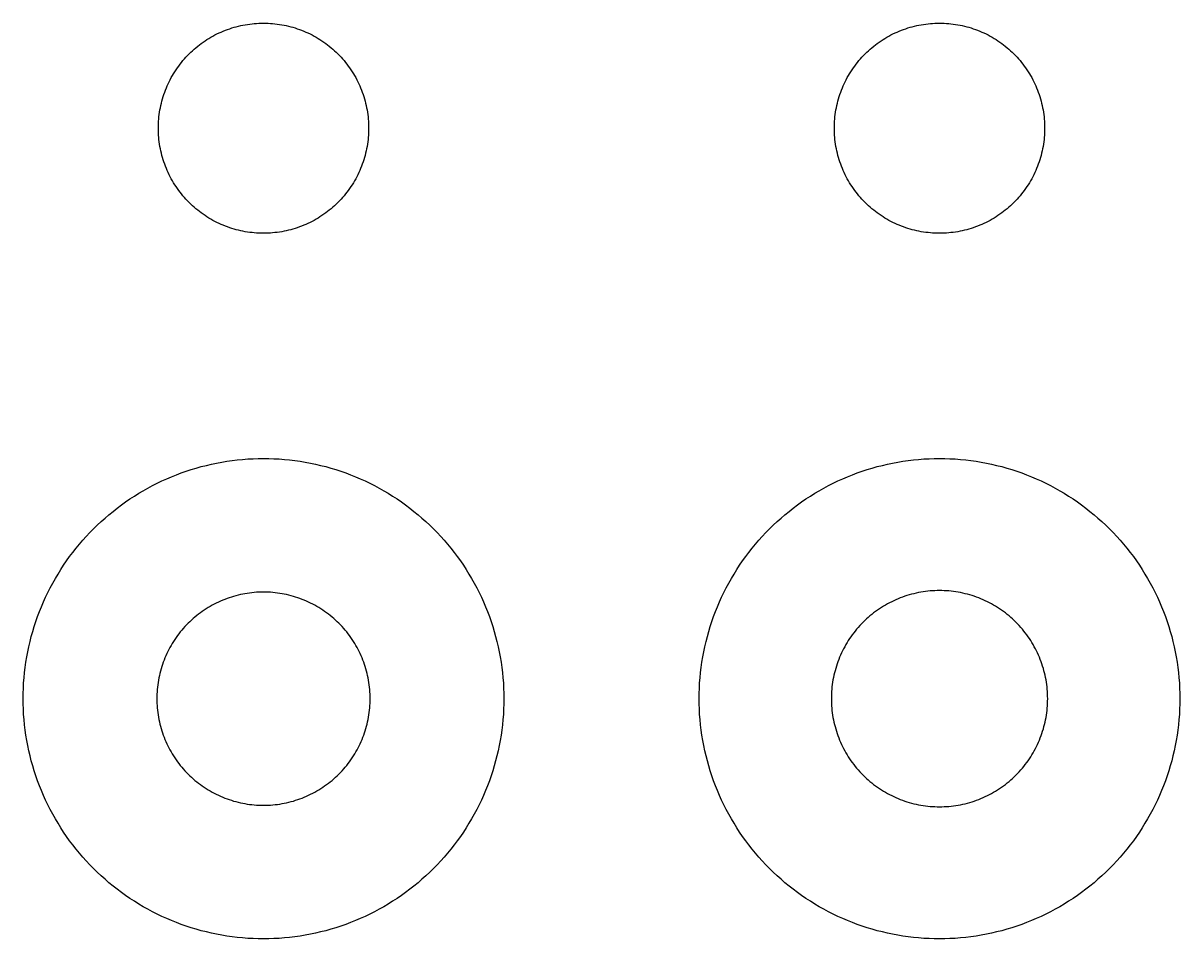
# Model space of a CAD drawing. Header units: millimetres. Extents: x 2 to 169, y 2 to 63.
# Drawn here: x 2 to 79, y 2 to 63 of the extents above; entities that cross this region are included whole.
import ezdxf

# ---------------------------------------------------------------- set-up
doc = ezdxf.new("R2010")
doc.units = ezdxf.units.MM
doc.layers.add('CUT', color=7, linetype='CONTINUOUS')

msp = doc.modelspace()

# ---------------------------------------------------------------- linework, layer by layer
at = {"layer": 'CUT'}
for points in [[(25, 56), (24.998, 55.847), (24.993, 55.695), (24.985, 55.542), (24.973, 55.39), (24.958, 55.238), (24.94, 55.086), (24.919, 54.935), (24.894, 54.784), (24.865, 54.634), (24.834, 54.485), (24.799, 54.336), (24.761, 54.188), (24.72, 54.041), (24.676, 53.895), (24.629, 53.75), (24.578, 53.606), (24.524, 53.463), (24.467, 53.321), (24.407, 53.181), (24.344, 53.042), (24.278, 52.904), (24.209, 52.768), (24.137, 52.633), (24.062, 52.5), (23.984, 52.369), (23.904, 52.239), (23.82, 52.111), (23.734, 51.985), (23.645, 51.861), (23.553, 51.739), (23.459, 51.619), (23.362, 51.5), (23.263, 51.385), (23.161, 51.271), (23.057, 51.159), (22.95, 51.05), (22.841, 50.943), (22.729, 50.839), (22.615, 50.737), (22.5, 50.638), (22.381, 50.541), (22.261, 50.447), (22.139, 50.355), (22.015, 50.266), (21.889, 50.18), (21.761, 50.096), (21.631, 50.016), (21.5, 49.938), (21.367, 49.863), (21.232, 49.791), (21.096, 49.722), (20.958, 49.656), (20.819, 49.593), (20.679, 49.533), (20.537, 49.476), (20.394, 49.422), (20.25, 49.371), (20.105, 49.324), (19.959, 49.28), (19.812, 49.239), (19.664, 49.201), (19.515, 49.166), (19.366, 49.135), (19.216, 49.106), (19.065, 49.081), (18.914, 49.06), (18.762, 49.042), (18.61, 49.027), (18.458, 49.015), (18.305, 49.007), (18.153, 49.002), (18, 49), (17.847, 49.002), (17.695, 49.007), (17.542, 49.015), (17.39, 49.027), (17.238, 49.042), (17.086, 49.06), (16.935, 49.081), (16.784, 49.106), (16.634, 49.135), (16.485, 49.166), (16.336, 49.201), (16.188, 49.239), (16.041, 49.28), (15.895, 49.324), (15.75, 49.371), (15.606, 49.422), (15.463, 49.476), (15.321, 49.533), (15.181, 49.593), (15.042, 49.656), (14.904, 49.722), (14.768, 49.791), (14.633, 49.863), (14.5, 49.938), (14.369, 50.016), (14.239, 50.096), (14.111, 50.18), (13.985, 50.266), (13.861, 50.355), (13.739, 50.447), (13.619, 50.541), (13.5, 50.638), (13.385, 50.737), (13.271, 50.839), (13.159, 50.943), (13.05, 51.05), (12.943, 51.159), (12.839, 51.271), (12.737, 51.385), (12.638, 51.5), (12.541, 51.619), (12.447, 51.739), (12.355, 51.861), (12.266, 51.985), (12.18, 52.111), (12.096, 52.239), (12.016, 52.369), (11.938, 52.5), (11.863, 52.633), (11.791, 52.768), (11.722, 52.904), (11.656, 53.042), (11.593, 53.181), (11.533, 53.321), (11.476, 53.463), (11.422, 53.606), (11.371, 53.75), (11.324, 53.895), (11.28, 54.041), (11.239, 54.188), (11.201, 54.336), (11.166, 54.485), (11.135, 54.634), (11.106, 54.784), (11.081, 54.935), (11.06, 55.086), (11.042, 55.238), (11.027, 55.39), (11.015, 55.542), (11.007, 55.695), (11.002, 55.847), (11, 56), (11.002, 56.153), (11.007, 56.305), (11.015, 56.458), (11.027, 56.61), (11.042, 56.762), (11.06, 56.914), (11.081, 57.065), (11.106, 57.216), (11.135, 57.366), (11.166, 57.515), (11.201, 57.664), (11.239, 57.812), (11.28, 57.959), (11.324, 58.105), (11.371, 58.25), (11.422, 58.394), (11.476, 58.537), (11.533, 58.679), (11.593, 58.819), (11.656, 58.958), (11.722, 59.096), (11.791, 59.232), (11.863, 59.367), (11.938, 59.5), (12.016, 59.631), (12.096, 59.761), (12.18, 59.889), (12.266, 60.015), (12.355, 60.139), (12.447, 60.261), (12.541, 60.381), (12.638, 60.5), (12.737, 60.615), (12.839, 60.729), (12.943, 60.841), (13.05, 60.95), (13.159, 61.057), (13.271, 61.161), (13.385, 61.263), (13.5, 61.362), (13.619, 61.459), (13.739, 61.553), (13.861, 61.645), (13.985, 61.734), (14.111, 61.82), (14.239, 61.904), (14.369, 61.984), (14.5, 62.062), (14.633, 62.137), (14.768, 62.209), (14.904, 62.278), (15.042, 62.344), (15.181, 62.407), (15.321, 62.467), (15.463, 62.524), (15.606, 62.578), (15.75, 62.629), (15.895, 62.676), (16.041, 62.72), (16.188, 62.761), (16.336, 62.799), (16.485, 62.834), (16.634, 62.865), (16.784, 62.894), (16.935, 62.919), (17.086, 62.94), (17.238, 62.958), (17.39, 62.973), (17.542, 62.985), (17.695, 62.993), (17.847, 62.998), (18, 63), (18.153, 62.998), (18.305, 62.993), (18.458, 62.985), (18.61, 62.973), (18.762, 62.958), (18.914, 62.94), (19.065, 62.919), (19.216, 62.894), (19.366, 62.865), (19.515, 62.834), (19.664, 62.799), (19.812, 62.761), (19.959, 62.72), (20.105, 62.676), (20.25, 62.629), (20.394, 62.578), (20.537, 62.524), (20.679, 62.467), (20.819, 62.407), (20.958, 62.344), (21.096, 62.278), (21.232, 62.209), (21.367, 62.137), (21.5, 62.062), (21.631, 61.984), (21.761, 61.904), (21.889, 61.82), (22.015, 61.734), (22.139, 61.645), (22.261, 61.553), (22.381, 61.459), (22.5, 61.362), (22.615, 61.263), (22.729, 61.161), (22.841, 61.057), (22.95, 60.95), (23.057, 60.841), (23.161, 60.729), (23.263, 60.615), (23.362, 60.5), (23.459, 60.381), (23.553, 60.261), (23.645, 60.139), (23.734, 60.015), (23.82, 59.889), (23.904, 59.761), (23.984, 59.631), (24.062, 59.5), (24.137, 59.367), (24.209, 59.232), (24.278, 59.096), (24.344, 58.958), (24.407, 58.819), (24.467, 58.679), (24.524, 58.537), (24.578, 58.394), (24.629, 58.25), (24.676, 58.105), (24.72, 57.959), (24.761, 57.812), (24.799, 57.664), (24.834, 57.515), (24.865, 57.366), (24.894, 57.216), (24.919, 57.065), (24.94, 56.914), (24.958, 56.762), (24.973, 56.61), (24.985, 56.458), (24.993, 56.305), (24.998, 56.153), (25, 56)], [(70, 56), (69.998, 55.847), (69.993, 55.695), (69.985, 55.542), (69.973, 55.39), (69.958, 55.238), (69.94, 55.086), (69.919, 54.935), (69.894, 54.784), (69.865, 54.634), (69.834, 54.485), (69.799, 54.336), (69.761, 54.188), (69.72, 54.041), (69.676, 53.895), (69.629, 53.75), (69.578, 53.606), (69.524, 53.463), (69.467, 53.321), (69.407, 53.181), (69.344, 53.042), (69.278, 52.904), (69.209, 52.768), (69.137, 52.633), (69.062, 52.5), (68.984, 52.369), (68.904, 52.239), (68.82, 52.111), (68.734, 51.985), (68.645, 51.861), (68.553, 51.739), (68.459, 51.619), (68.362, 51.5), (68.263, 51.385), (68.161, 51.271), (68.057, 51.159), (67.95, 51.05), (67.841, 50.943), (67.729, 50.839), (67.615, 50.737), (67.5, 50.638), (67.381, 50.541), (67.261, 50.447), (67.139, 50.355), (67.015, 50.266), (66.889, 50.18), (66.761, 50.096), (66.631, 50.016), (66.5, 49.938), (66.367, 49.863), (66.232, 49.791), (66.096, 49.722), (65.958, 49.656), (65.819, 49.593), (65.679, 49.533), (65.537, 49.476), (65.394, 49.422), (65.25, 49.371), (65.105, 49.324), (64.959, 49.28), (64.812, 49.239), (64.664, 49.201), (64.515, 49.166), (64.366, 49.135), (64.216, 49.106), (64.065, 49.081), (63.914, 49.06), (63.762, 49.042), (63.61, 49.027), (63.458, 49.015), (63.305, 49.007), (63.153, 49.002), (63, 49), (62.847, 49.002), (62.695, 49.007), (62.542, 49.015), (62.39, 49.027), (62.238, 49.042), (62.086, 49.06), (61.935, 49.081), (61.784, 49.106), (61.634, 49.135), (61.485, 49.166), (61.336, 49.201), (61.188, 49.239), (61.041, 49.28), (60.895, 49.324), (60.75, 49.371), (60.606, 49.422), (60.463, 49.476), (60.321, 49.533), (60.181, 49.593), (60.042, 49.656), (59.904, 49.722), (59.768, 49.791), (59.633, 49.863), (59.5, 49.938), (59.369, 50.016), (59.239, 50.096), (59.111, 50.18), (58.985, 50.266), (58.861, 50.355), (58.739, 50.447), (58.619, 50.541), (58.5, 50.638), (58.385, 50.737), (58.271, 50.839), (58.159, 50.943), (58.05, 51.05), (57.943, 51.159), (57.839, 51.271), (57.737, 51.385), (57.638, 51.5), (57.541, 51.619), (57.447, 51.739), (57.355, 51.861), (57.266, 51.985), (57.18, 52.111), (57.096, 52.239), (57.016, 52.369), (56.938, 52.5), (56.863, 52.633), (56.791, 52.768), (56.722, 52.904), (56.656, 53.042), (56.593, 53.181), (56.533, 53.321), (56.476, 53.463), (56.422, 53.606), (56.371, 53.75), (56.324, 53.895), (56.28, 54.041), (56.239, 54.188), (56.201, 54.336), (56.166, 54.485), (56.135, 54.634), (56.106, 54.784), (56.081, 54.935), (56.06, 55.086), (56.042, 55.238), (56.027, 55.39), (56.015, 55.542), (56.007, 55.695), (56.002, 55.847), (56, 56), (56.002, 56.153), (56.007, 56.305), (56.015, 56.458), (56.027, 56.61), (56.042, 56.762), (56.06, 56.914), (56.081, 57.065), (56.106, 57.216), (56.135, 57.366), (56.166, 57.515), (56.201, 57.664), (56.239, 57.812), (56.28, 57.959), (56.324, 58.105), (56.371, 58.25), (56.422, 58.394), (56.476, 58.537), (56.533, 58.679), (56.593, 58.819), (56.656, 58.958), (56.722, 59.096), (56.791, 59.232), (56.863, 59.367), (56.938, 59.5), (57.016, 59.631), (57.096, 59.761), (57.18, 59.889), (57.266, 60.015), (57.355, 60.139), (57.447, 60.261), (57.541, 60.381), (57.638, 60.5), (57.737, 60.615), (57.839, 60.729), (57.943, 60.841), (58.05, 60.95), (58.159, 61.057), (58.271, 61.161), (58.385, 61.263), (58.5, 61.362), (58.619, 61.459), (58.739, 61.553), (58.861, 61.645), (58.985, 61.734), (59.111, 61.82), (59.239, 61.904), (59.369, 61.984), (59.5, 62.062), (59.633, 62.137), (59.768, 62.209), (59.904, 62.278), (60.042, 62.344), (60.181, 62.407), (60.321, 62.467), (60.463, 62.524), (60.606, 62.578), (60.75, 62.629), (60.895, 62.676), (61.041, 62.72), (61.188, 62.761), (61.336, 62.799), (61.485, 62.834), (61.634, 62.865), (61.784, 62.894), (61.935, 62.919), (62.086, 62.94), (62.238, 62.958), (62.39, 62.973), (62.542, 62.985), (62.695, 62.993), (62.847, 62.998), (63, 63), (63.153, 62.998), (63.305, 62.993), (63.458, 62.985), (63.61, 62.973), (63.762, 62.958), (63.914, 62.94), (64.065, 62.919), (64.216, 62.894), (64.366, 62.865), (64.515, 62.834), (64.664, 62.799), (64.812, 62.761), (64.959, 62.72), (65.105, 62.676), (65.25, 62.629), (65.394, 62.578), (65.537, 62.524), (65.679, 62.467), (65.819, 62.407), (65.958, 62.344), (66.096, 62.278), (66.232, 62.209), (66.367, 62.137), (66.5, 62.062), (66.631, 61.984), (66.761, 61.904), (66.889, 61.82), (67.015, 61.734), (67.139, 61.645), (67.261, 61.553), (67.381, 61.459), (67.5, 61.362), (67.615, 61.263), (67.729, 61.161), (67.841, 61.057), (67.95, 60.95), (68.057, 60.841), (68.161, 60.729), (68.263, 60.615), (68.362, 60.5), (68.459, 60.381), (68.553, 60.261), (68.645, 60.139), (68.734, 60.015), (68.82, 59.889), (68.904, 59.761), (68.984, 59.631), (69.062, 59.5), (69.137, 59.367), (69.209, 59.232), (69.278, 59.096), (69.344, 58.958), (69.407, 58.819), (69.467, 58.679), (69.524, 58.537), (69.578, 58.394), (69.629, 58.25), (69.676, 58.105), (69.72, 57.959), (69.761, 57.812), (69.799, 57.664), (69.834, 57.515), (69.865, 57.366), (69.894, 57.216), (69.919, 57.065), (69.94, 56.914), (69.958, 56.762), (69.973, 56.61), (69.985, 56.458), (69.993, 56.305), (69.998, 56.153), (70, 56)], [(33.996, 17.651), (33.985, 17.302), (33.966, 16.954), (33.939, 16.606), (33.905, 16.258), (33.863, 15.912), (33.814, 15.566), (33.757, 15.222), (33.693, 14.879), (33.621, 14.537), (33.541, 14.197), (33.455, 13.859), (33.361, 13.523), (33.259, 13.189), (33.151, 12.857), (33.035, 12.528), (32.912, 12.201), (32.782, 11.877), (32.645, 11.556), (32.501, 11.238), (32.35, 10.923), (32.192, 10.612), (32.028, 10.304), (31.856, 10), (31.679, 9.7), (31.494, 9.403), (31.304, 9.111), (31.106, 8.823), (30.903, 8.539), (30.694, 8.26), (30.478, 7.985), (30.257, 7.715), (30.029, 7.45), (29.796, 7.191), (29.558, 6.936), (29.314, 6.686), (29.064, 6.442), (28.809, 6.204), (28.55, 5.971), (28.285, 5.743), (28.015, 5.522), (27.74, 5.306), (27.461, 5.097), (27.177, 4.894), (26.889, 4.696), (26.597, 4.506), (26.3, 4.321), (26, 4.144), (25.696, 3.972), (25.388, 3.808), (25.077, 3.65), (24.762, 3.499), (24.444, 3.355), (24.123, 3.218), (23.799, 3.088), (23.472, 2.965), (23.143, 2.849), (22.811, 2.741), (22.477, 2.639), (22.141, 2.545), (21.803, 2.459), (21.463, 2.379), (21.121, 2.307), (20.778, 2.243), (20.434, 2.186), (20.088, 2.137), (19.742, 2.095), (19.394, 2.061), (19.046, 2.034), (18.698, 2.015), (18.349, 2.004), (18, 2), (17.651, 2.004), (17.302, 2.015), (16.954, 2.034), (16.606, 2.061), (16.258, 2.095), (15.912, 2.137), (15.566, 2.186), (15.222, 2.243), (14.879, 2.307), (14.537, 2.379), (14.197, 2.459), (13.859, 2.545), (13.523, 2.639), (13.189, 2.741), (12.857, 2.849), (12.528, 2.965), (12.201, 3.088), (11.877, 3.218), (11.556, 3.355), (11.238, 3.499), (10.923, 3.65), (10.612, 3.808), (10.304, 3.972), (10, 4.144), (9.7, 4.321), (9.403, 4.506), (9.111, 4.696), (8.823, 4.894), (8.539, 5.097), (8.26, 5.306), (7.985, 5.522), (7.715, 5.743), (7.45, 5.971), (7.191, 6.204), (6.936, 6.442), (6.686, 6.686), (6.442, 6.936), (6.204, 7.191), (5.971, 7.45), (5.743, 7.715), (5.522, 7.985), (5.306, 8.26), (5.097, 8.539), (4.894, 8.823), (4.696, 9.111), (4.506, 9.403), (4.321, 9.7), (4.144, 10), (3.972, 10.304), (3.808, 10.612), (3.65, 10.923), (3.499, 11.238), (3.355, 11.556), (3.218, 11.877), (3.088, 12.201), (2.965, 12.528), (2.849, 12.857), (2.741, 13.189), (2.639, 13.523), (2.545, 13.859), (2.459, 14.197), (2.379, 14.537), (2.307, 14.879), (2.243, 15.222), (2.186, 15.566), (2.137, 15.912), (2.095, 16.258), (2.061, 16.606), (2.034, 16.954), (2.015, 17.302), (2.004, 17.651), (2, 18), (2.004, 18.349), (2.015, 18.698), (2.034, 19.046), (2.061, 19.394), (2.095, 19.742), (2.137, 20.088), (2.186, 20.434), (2.243, 20.778), (2.307, 21.121), (2.379, 21.463), (2.459, 21.803), (2.545, 22.141), (2.639, 22.477), (2.741, 22.811), (2.849, 23.143), (2.965, 23.472), (3.088, 23.799), (3.218, 24.123), (3.355, 24.444), (3.499, 24.762), (3.65, 25.077), (3.808, 25.388), (3.972, 25.696), (4.144, 26), (4.321, 26.3), (4.506, 26.597), (4.696, 26.889), (4.894, 27.177), (5.097, 27.461), (5.306, 27.74), (5.522, 28.015), (5.743, 28.285), (5.971, 28.55), (6.204, 28.809), (6.442, 29.064), (6.686, 29.314), (6.936, 29.558), (7.191, 29.796), (7.45, 30.029), (7.715, 30.257), (7.985, 30.478), (8.26, 30.694), (8.539, 30.903), (8.823, 31.106), (9.111, 31.304), (9.403, 31.494), (9.7, 31.679), (10, 31.856), (10.304, 32.028), (10.612, 32.192), (10.923, 32.35), (11.238, 32.501), (11.556, 32.645), (11.877, 32.782), (12.201, 32.912), (12.528, 33.035), (12.857, 33.151), (13.189, 33.259), (13.523, 33.361), (13.859, 33.455), (14.197, 33.541), (14.537, 33.621), (14.879, 33.693), (15.222, 33.757), (15.566, 33.814), (15.912, 33.863), (16.258, 33.905), (16.606, 33.939), (16.954, 33.966), (17.302, 33.985), (17.651, 33.996), (18, 34), (18.349, 33.996), (18.698, 33.985), (19.046, 33.966), (19.394, 33.939), (19.742, 33.905), (20.088, 33.863), (20.434, 33.814), (20.778, 33.757), (21.121, 33.693), (21.463, 33.621), (21.803, 33.541), (22.141, 33.455), (22.477, 33.361), (22.811, 33.259), (23.143, 33.151), (23.472, 33.035), (23.799, 32.912), (24.123, 32.782), (24.444, 32.645), (24.762, 32.501), (25.077, 32.35), (25.388, 32.192), (25.696, 32.028), (26, 31.856), (26.3, 31.679), (26.597, 31.494), (26.889, 31.304), (27.177, 31.106), (27.461, 30.903), (27.74, 30.694), (28.015, 30.478), (28.285, 30.257), (28.55, 30.029), (28.809, 29.796), (29.064, 29.558), (29.314, 29.314), (29.558, 29.064), (29.796, 28.809), (30.029, 28.55), (30.257, 28.285), (30.478, 28.015), (30.694, 27.74), (30.903, 27.461), (31.106, 27.177), (31.304, 26.889), (31.494, 26.597), (31.679, 26.3), (31.856, 26), (32.028, 25.696), (32.192, 25.388), (32.35, 25.077), (32.501, 24.762), (32.645, 24.444), (32.782, 24.123), (32.912, 23.799), (33.035, 23.472), (33.151, 23.143), (33.259, 22.811), (33.361, 22.477), (33.455, 22.141), (33.541, 21.803), (33.621, 21.463), (33.693, 21.121), (33.757, 20.778), (33.814, 20.434), (33.863, 20.088), (33.905, 19.742), (33.939, 19.394), (33.966, 19.046), (33.985, 18.698), (33.996, 18.349), (34, 18), (33.996, 17.651)], [(78.996, 17.651), (78.985, 17.302), (78.966, 16.954), (78.939, 16.606), (78.905, 16.258), (78.863, 15.912), (78.814, 15.566), (78.757, 15.222), (78.693, 14.879), (78.621, 14.537), (78.541, 14.197), (78.455, 13.859), (78.361, 13.523), (78.259, 13.189), (78.151, 12.857), (78.035, 12.528), (77.912, 12.201), (77.782, 11.877), (77.645, 11.556), (77.501, 11.238), (77.35, 10.923), (77.192, 10.612), (77.028, 10.304), (76.856, 10), (76.679, 9.7), (76.494, 9.403), (76.304, 9.111), (76.106, 8.823), (75.903, 8.539), (75.694, 8.26), (75.478, 7.985), (75.257, 7.715), (75.029, 7.45), (74.796, 7.191), (74.558, 6.936), (74.314, 6.686), (74.064, 6.442), (73.809, 6.204), (73.55, 5.971), (73.285, 5.743), (73.015, 5.522), (72.74, 5.306), (72.461, 5.097), (72.177, 4.894), (71.889, 4.696), (71.597, 4.506), (71.3, 4.321), (71, 4.144), (70.696, 3.972), (70.388, 3.808), (70.077, 3.65), (69.762, 3.499), (69.444, 3.355), (69.123, 3.218), (68.799, 3.088), (68.472, 2.965), (68.143, 2.849), (67.811, 2.741), (67.477, 2.639), (67.141, 2.545), (66.803, 2.459), (66.463, 2.379), (66.121, 2.307), (65.778, 2.243), (65.434, 2.186), (65.088, 2.137), (64.742, 2.095), (64.394, 2.061), (64.046, 2.034), (63.698, 2.015), (63.349, 2.004), (63, 2), (62.651, 2.004), (62.302, 2.015), (61.954, 2.034), (61.606, 2.061), (61.258, 2.095), (60.912, 2.137), (60.566, 2.186), (60.222, 2.243), (59.879, 2.307), (59.537, 2.379), (59.197, 2.459), (58.859, 2.545), (58.523, 2.639), (58.189, 2.741), (57.857, 2.849), (57.528, 2.965), (57.201, 3.088), (56.877, 3.218), (56.556, 3.355), (56.238, 3.499), (55.923, 3.65), (55.612, 3.808), (55.304, 3.972), (55, 4.144), (54.7, 4.321), (54.403, 4.506), (54.111, 4.696), (53.823, 4.894), (53.539, 5.097), (53.26, 5.306), (52.985, 5.522), (52.715, 5.743), (52.45, 5.971), (52.191, 6.204), (51.936, 6.442), (51.686, 6.686), (51.442, 6.936), (51.204, 7.191), (50.971, 7.45), (50.743, 7.715), (50.522, 7.985), (50.306, 8.26), (50.097, 8.539), (49.894, 8.823), (49.696, 9.111), (49.506, 9.403), (49.321, 9.7), (49.144, 10), (48.972, 10.304), (48.808, 10.612), (48.65, 10.923), (48.499, 11.238), (48.355, 11.556), (48.218, 11.877), (48.088, 12.201), (47.965, 12.528), (47.849, 12.857), (47.741, 13.189), (47.639, 13.523), (47.545, 13.859), (47.459, 14.197), (47.379, 14.537), (47.307, 14.879), (47.243, 15.222), (47.186, 15.566), (47.137, 15.912), (47.095, 16.258), (47.061, 16.606), (47.034, 16.954), (47.015, 17.302), (47.004, 17.651), (47, 18), (47.004, 18.349), (47.015, 18.698), (47.034, 19.046), (47.061, 19.394), (47.095, 19.742), (47.137, 20.088), (47.186, 20.434), (47.243, 20.778), (47.307, 21.121), (47.379, 21.463), (47.459, 21.803), (47.545, 22.141), (47.639, 22.477), (47.741, 22.811), (47.849, 23.143), (47.965, 23.472), (48.088, 23.799), (48.218, 24.123), (48.355, 24.444), (48.499, 24.762), (48.65, 25.077), (48.808, 25.388), (48.972, 25.696), (49.144, 26), (49.321, 26.3), (49.506, 26.597), (49.696, 26.889), (49.894, 27.177), (50.097, 27.461), (50.306, 27.74), (50.522, 28.015), (50.743, 28.285), (50.971, 28.55), (51.204, 28.809), (51.442, 29.064), (51.686, 29.314), (51.936, 29.558), (52.191, 29.796), (52.45, 30.029), (52.715, 30.257), (52.985, 30.478), (53.26, 30.694), (53.539, 30.903), (53.823, 31.106), (54.111, 31.304), (54.403, 31.494), (54.7, 31.679), (55, 31.856), (55.304, 32.028), (55.612, 32.192), (55.923, 32.35), (56.238, 32.501), (56.556, 32.645), (56.877, 32.782), (57.201, 32.912), (57.528, 33.035), (57.857, 33.151), (58.189, 33.259), (58.523, 33.361), (58.859, 33.455), (59.197, 33.541), (59.537, 33.621), (59.879, 33.693), (60.222, 33.757), (60.566, 33.814), (60.912, 33.863), (61.258, 33.905), (61.606, 33.939), (61.954, 33.966), (62.302, 33.985), (62.651, 33.996), (63, 34), (63.349, 33.996), (63.698, 33.985), (64.046, 33.966), (64.394, 33.939), (64.742, 33.905), (65.088, 33.863), (65.434, 33.814), (65.778, 33.757), (66.121, 33.693), (66.463, 33.621), (66.803, 33.541), (67.141, 33.455), (67.477, 33.361), (67.811, 33.259), (68.143, 33.151), (68.472, 33.035), (68.799, 32.912), (69.123, 32.782), (69.444, 32.645), (69.762, 32.501), (70.077, 32.35), (70.388, 32.192), (70.696, 32.028), (71, 31.856), (71.3, 31.679), (71.597, 31.494), (71.889, 31.304), (72.177, 31.106), (72.461, 30.903), (72.74, 30.694), (73.015, 30.478), (73.285, 30.257), (73.55, 30.029), (73.809, 29.796), (74.064, 29.558), (74.314, 29.314), (74.558, 29.064), (74.796, 28.809), (75.029, 28.55), (75.257, 28.285), (75.478, 28.015), (75.694, 27.74), (75.903, 27.461), (76.106, 27.177), (76.304, 26.889), (76.494, 26.597), (76.679, 26.3), (76.856, 26), (77.028, 25.696), (77.192, 25.388), (77.35, 25.077), (77.501, 24.762), (77.645, 24.444), (77.782, 24.123), (77.912, 23.799), (78.035, 23.472), (78.151, 23.143), (78.259, 22.811), (78.361, 22.477), (78.455, 22.141), (78.541, 21.803), (78.621, 21.463), (78.693, 21.121), (78.757, 20.778), (78.814, 20.434), (78.863, 20.088), (78.905, 19.742), (78.939, 19.394), (78.966, 19.046), (78.985, 18.698), (78.996, 18.349), (79, 18), (78.996, 17.651)], [(25.098, 18.155), (25.093, 18.31), (25.085, 18.464), (25.073, 18.619), (25.058, 18.773), (25.039, 18.927), (25.017, 19.08), (24.992, 19.233), (24.964, 19.385), (24.932, 19.537), (24.897, 19.688), (24.858, 19.838), (24.816, 19.987), (24.771, 20.135), (24.723, 20.282), (24.672, 20.428), (24.617, 20.573), (24.56, 20.717), (24.499, 20.86), (24.435, 21.001), (24.368, 21.14), (24.298, 21.278), (24.225, 21.415), (24.149, 21.55), (24.07, 21.683), (23.988, 21.815), (23.903, 21.945), (23.816, 22.072), (23.726, 22.198), (23.633, 22.322), (23.537, 22.444), (23.439, 22.564), (23.338, 22.681), (23.235, 22.797), (23.129, 22.91), (23.02, 23.02), (22.91, 23.129), (22.797, 23.235), (22.681, 23.338), (22.564, 23.439), (22.444, 23.537), (22.322, 23.633), (22.198, 23.726), (22.072, 23.816), (21.945, 23.903), (21.815, 23.988), (21.683, 24.07), (21.55, 24.149), (21.415, 24.225), (21.278, 24.298), (21.14, 24.368), (21.001, 24.435), (20.86, 24.499), (20.717, 24.56), (20.573, 24.617), (20.428, 24.672), (20.282, 24.723), (20.135, 24.771), (19.987, 24.816), (19.838, 24.858), (19.688, 24.897), (19.537, 24.932), (19.385, 24.964), (19.233, 24.992), (19.08, 25.017), (18.927, 25.039), (18.773, 25.058), (18.619, 25.073), (18.464, 25.085), (18.31, 25.093), (18.155, 25.098), (18, 25.1), (17.845, 25.098), (17.69, 25.093), (17.536, 25.085), (17.381, 25.073), (17.227, 25.058), (17.073, 25.039), (16.92, 25.017), (16.767, 24.992), (16.615, 24.964), (16.463, 24.932), (16.312, 24.897), (16.162, 24.858), (16.013, 24.816), (15.865, 24.771), (15.718, 24.723), (15.572, 24.672), (15.427, 24.617), (15.283, 24.56), (15.14, 24.499), (14.999, 24.435), (14.86, 24.368), (14.722, 24.298), (14.585, 24.225), (14.45, 24.149), (14.317, 24.07), (14.185, 23.988), (14.055, 23.903), (13.928, 23.816), (13.802, 23.726), (13.678, 23.633), (13.556, 23.537), (13.436, 23.439), (13.319, 23.338), (13.203, 23.235), (13.09, 23.129), (12.98, 23.02), (12.871, 22.91), (12.765, 22.797), (12.662, 22.681), (12.561, 22.564), (12.463, 22.444), (12.367, 22.322), (12.274, 22.198), (12.184, 22.072), (12.097, 21.945), (12.012, 21.815), (11.93, 21.683), (11.851, 21.55), (11.775, 21.415), (11.702, 21.278), (11.632, 21.14), (11.565, 21.001), (11.501, 20.86), (11.44, 20.717), (11.383, 20.573), (11.328, 20.428), (11.277, 20.282), (11.229, 20.135), (11.184, 19.987), (11.142, 19.838), (11.103, 19.688), (11.068, 19.537), (11.036, 19.385), (11.008, 19.233), (10.983, 19.08), (10.961, 18.927), (10.942, 18.773), (10.927, 18.619), (10.915, 18.464), (10.907, 18.31), (10.902, 18.155), (10.9, 18), (10.902, 17.845), (10.907, 17.69), (10.915, 17.536), (10.927, 17.381), (10.942, 17.227), (10.961, 17.073), (10.983, 16.92), (11.008, 16.767), (11.036, 16.615), (11.068, 16.463), (11.103, 16.312), (11.142, 16.162), (11.184, 16.013), (11.229, 15.865), (11.277, 15.718), (11.328, 15.572), (11.383, 15.427), (11.44, 15.283), (11.501, 15.14), (11.565, 14.999), (11.632, 14.86), (11.702, 14.722), (11.775, 14.585), (11.851, 14.45), (11.93, 14.317), (12.012, 14.185), (12.097, 14.055), (12.184, 13.928), (12.274, 13.802), (12.367, 13.678), (12.463, 13.556), (12.561, 13.436), (12.662, 13.319), (12.765, 13.203), (12.871, 13.09), (12.98, 12.98), (13.09, 12.871), (13.203, 12.765), (13.319, 12.662), (13.436, 12.561), (13.556, 12.463), (13.678, 12.367), (13.802, 12.274), (13.928, 12.184), (14.055, 12.097), (14.185, 12.012), (14.317, 11.93), (14.45, 11.851), (14.585, 11.775), (14.722, 11.702), (14.86, 11.632), (14.999, 11.565), (15.14, 11.501), (15.283, 11.44), (15.427, 11.383), (15.572, 11.328), (15.718, 11.277), (15.865, 11.229), (16.013, 11.184), (16.162, 11.142), (16.312, 11.103), (16.463, 11.068), (16.615, 11.036), (16.767, 11.008), (16.92, 10.983), (17.073, 10.961), (17.227, 10.942), (17.381, 10.927), (17.536, 10.915), (17.69, 10.907), (17.845, 10.902), (18, 10.9), (18.155, 10.902), (18.31, 10.907), (18.464, 10.915), (18.619, 10.927), (18.773, 10.942), (18.927, 10.961), (19.08, 10.983), (19.233, 11.008), (19.385, 11.036), (19.537, 11.068), (19.688, 11.103), (19.838, 11.142), (19.987, 11.184), (20.135, 11.229), (20.282, 11.277), (20.428, 11.328), (20.573, 11.383), (20.717, 11.44), (20.86, 11.501), (21.001, 11.565), (21.14, 11.632), (21.278, 11.702), (21.415, 11.775), (21.55, 11.851), (21.683, 11.93), (21.815, 12.012), (21.945, 12.097), (22.072, 12.184), (22.198, 12.274), (22.322, 12.367), (22.444, 12.463), (22.564, 12.561), (22.681, 12.662), (22.797, 12.765), (22.91, 12.871), (23.02, 12.98), (23.129, 13.09), (23.235, 13.203), (23.338, 13.319), (23.439, 13.436), (23.537, 13.556), (23.633, 13.678), (23.726, 13.802), (23.816, 13.928), (23.903, 14.055), (23.988, 14.185), (24.07, 14.317), (24.149, 14.45), (24.225, 14.585), (24.298, 14.722), (24.368, 14.86), (24.435, 14.999), (24.499, 15.14), (24.56, 15.283), (24.617, 15.427), (24.672, 15.572), (24.723, 15.718), (24.771, 15.865), (24.816, 16.013), (24.858, 16.162), (24.897, 16.312), (24.932, 16.463), (24.964, 16.615), (24.992, 16.767), (25.017, 16.92), (25.039, 17.073), (25.058, 17.227), (25.073, 17.381), (25.085, 17.536), (25.093, 17.69), (25.098, 17.845), (25.1, 18), (25.098, 18.155)], [(70.198, 18.157), (70.193, 18.314), (70.185, 18.471), (70.173, 18.628), (70.157, 18.784), (70.138, 18.94), (70.116, 19.095), (70.091, 19.25), (70.062, 19.405), (70.029, 19.558), (69.994, 19.711), (69.955, 19.863), (69.912, 20.015), (69.867, 20.165), (69.818, 20.314), (69.766, 20.463), (69.71, 20.61), (69.652, 20.755), (69.59, 20.9), (69.525, 21.043), (69.457, 21.184), (69.386, 21.325), (69.312, 21.463), (69.235, 21.6), (69.155, 21.735), (69.072, 21.869), (68.987, 22), (68.898, 22.13), (68.806, 22.257), (68.712, 22.383), (68.615, 22.507), (68.516, 22.628), (68.413, 22.747), (68.308, 22.864), (68.201, 22.979), (68.091, 23.091), (67.979, 23.201), (67.864, 23.308), (67.747, 23.413), (67.628, 23.516), (67.507, 23.615), (67.383, 23.712), (67.257, 23.806), (67.13, 23.898), (67, 23.987), (66.869, 24.072), (66.735, 24.155), (66.6, 24.235), (66.463, 24.312), (66.325, 24.386), (66.184, 24.457), (66.043, 24.525), (65.9, 24.59), (65.755, 24.652), (65.61, 24.71), (65.463, 24.766), (65.314, 24.818), (65.165, 24.867), (65.015, 24.912), (64.863, 24.955), (64.711, 24.994), (64.558, 25.029), (64.405, 25.062), (64.25, 25.091), (64.095, 25.116), (63.94, 25.138), (63.784, 25.157), (63.628, 25.173), (63.471, 25.185), (63.314, 25.193), (63.157, 25.198), (63, 25.2), (62.843, 25.198), (62.686, 25.193), (62.529, 25.185), (62.372, 25.173), (62.216, 25.157), (62.06, 25.138), (61.905, 25.116), (61.75, 25.091), (61.595, 25.062), (61.442, 25.029), (61.289, 24.994), (61.137, 24.955), (60.985, 24.912), (60.835, 24.867), (60.686, 24.818), (60.537, 24.766), (60.39, 24.71), (60.245, 24.652), (60.1, 24.59), (59.957, 24.525), (59.816, 24.457), (59.675, 24.386), (59.537, 24.312), (59.4, 24.235), (59.265, 24.155), (59.131, 24.072), (59, 23.987), (58.87, 23.898), (58.743, 23.806), (58.617, 23.712), (58.493, 23.615), (58.372, 23.516), (58.253, 23.413), (58.136, 23.308), (58.021, 23.201), (57.909, 23.091), (57.799, 22.979), (57.692, 22.864), (57.587, 22.747), (57.484, 22.628), (57.385, 22.507), (57.288, 22.383), (57.194, 22.257), (57.102, 22.13), (57.013, 22), (56.928, 21.869), (56.845, 21.735), (56.765, 21.6), (56.688, 21.463), (56.614, 21.325), (56.543, 21.184), (56.475, 21.043), (56.41, 20.9), (56.348, 20.755), (56.29, 20.61), (56.234, 20.463), (56.182, 20.314), (56.133, 20.165), (56.088, 20.015), (56.045, 19.863), (56.006, 19.711), (55.971, 19.558), (55.938, 19.405), (55.909, 19.25), (55.884, 19.095), (55.862, 18.94), (55.843, 18.784), (55.827, 18.628), (55.815, 18.471), (55.807, 18.314), (55.802, 18.157), (55.8, 18), (55.802, 17.843), (55.807, 17.686), (55.815, 17.529), (55.827, 17.372), (55.843, 17.216), (55.862, 17.06), (55.884, 16.905), (55.909, 16.75), (55.938, 16.595), (55.971, 16.442), (56.006, 16.289), (56.045, 16.137), (56.088, 15.985), (56.133, 15.835), (56.182, 15.686), (56.234, 15.537), (56.29, 15.39), (56.348, 15.245), (56.41, 15.1), (56.475, 14.957), (56.543, 14.816), (56.614, 14.675), (56.688, 14.537), (56.765, 14.4), (56.845, 14.265), (56.928, 14.131), (57.013, 14), (57.102, 13.87), (57.194, 13.743), (57.288, 13.617), (57.385, 13.493), (57.484, 13.372), (57.587, 13.253), (57.692, 13.136), (57.799, 13.021), (57.909, 12.909), (58.021, 12.799), (58.136, 12.692), (58.253, 12.587), (58.372, 12.484), (58.493, 12.385), (58.617, 12.288), (58.743, 12.194), (58.87, 12.102), (59, 12.013), (59.131, 11.928), (59.265, 11.845), (59.4, 11.765), (59.537, 11.688), (59.675, 11.614), (59.816, 11.543), (59.957, 11.475), (60.1, 11.41), (60.245, 11.348), (60.39, 11.29), (60.537, 11.234), (60.686, 11.182), (60.835, 11.133), (60.985, 11.088), (61.137, 11.045), (61.289, 11.006), (61.442, 10.971), (61.595, 10.938), (61.75, 10.909), (61.905, 10.884), (62.06, 10.862), (62.216, 10.843), (62.372, 10.827), (62.529, 10.815), (62.686, 10.807), (62.843, 10.802), (63, 10.8), (63.157, 10.802), (63.314, 10.807), (63.471, 10.815), (63.628, 10.827), (63.784, 10.843), (63.94, 10.862), (64.095, 10.884), (64.25, 10.909), (64.405, 10.938), (64.558, 10.971), (64.711, 11.006), (64.863, 11.045), (65.015, 11.088), (65.165, 11.133), (65.314, 11.182), (65.463, 11.234), (65.61, 11.29), (65.755, 11.348), (65.9, 11.41), (66.043, 11.475), (66.184, 11.543), (66.325, 11.614), (66.463, 11.688), (66.6, 11.765), (66.735, 11.845), (66.869, 11.928), (67, 12.013), (67.13, 12.102), (67.257, 12.194), (67.383, 12.288), (67.507, 12.385), (67.628, 12.484), (67.747, 12.587), (67.864, 12.692), (67.979, 12.799), (68.091, 12.909), (68.201, 13.021), (68.308, 13.136), (68.413, 13.253), (68.516, 13.372), (68.615, 13.493), (68.712, 13.617), (68.806, 13.743), (68.898, 13.87), (68.987, 14), (69.072, 14.131), (69.155, 14.265), (69.235, 14.4), (69.312, 14.537), (69.386, 14.675), (69.457, 14.816), (69.525, 14.957), (69.59, 15.1), (69.652, 15.245), (69.71, 15.39), (69.766, 15.537), (69.818, 15.686), (69.867, 15.835), (69.912, 15.985), (69.955, 16.137), (69.994, 16.289), (70.029, 16.442), (70.062, 16.595), (70.091, 16.75), (70.116, 16.905), (70.138, 17.06), (70.157, 17.216), (70.173, 17.372), (70.185, 17.529), (70.193, 17.686), (70.198, 17.843), (70.2, 18), (70.198, 18.157)]]:
    msp.add_lwpolyline(points, close=True, dxfattribs=at)

doc.saveas('drawing.dxf')
